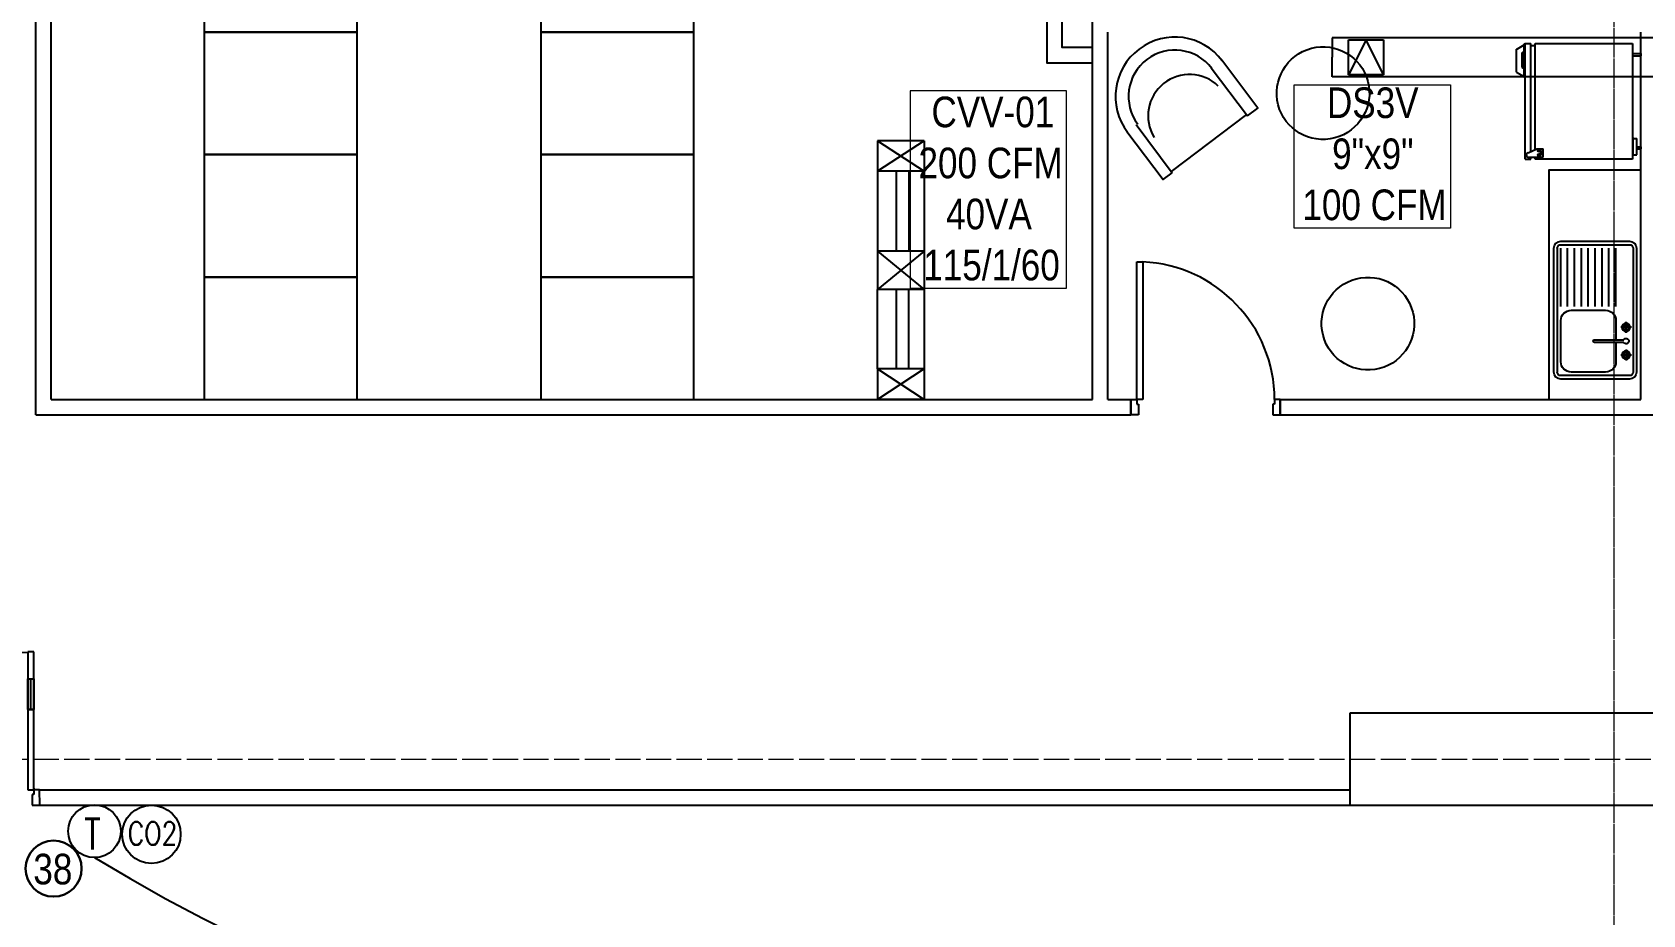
# Model space of a CAD drawing. Header units: inches. Extents: x -3 to 209, y -384 to 20.
# Drawn here: x 141.36 to 151.88, y -98.51 to -92.74 of the extents above; entities that cross this region are included whole.
import ezdxf

# ---------------------------------------------------------------- set-up
doc = ezdxf.new("R2010")
doc.units = ezdxf.units.IN
doc.header["$MEASUREMENT"] = 0
for name, pattern in [('Grid Line', [0.022225, 0.0127, -0.003175, 0.003175, -0.003175]), ('Grid Line 1_2_', [0.022225, 0.0127, -0.003175, 0.003175, -0.003175]), ('Hidden', [7.1438, 4.7625, -2.3813]), ('HIDDEN2', [0.1875, 0.125, -0.0625])]:
    doc.linetypes.add(name, pattern=pattern)
for name, color, linetype in [('BASE PLAN$0$9 July 2012 10F STREAM ECOM$0$FLOOR LAYOUT 14 Oct (x-ref)$0$20F-032408$0$XDOOR', 253, 'Continuous'), ('BASE PLAN$0$FLOOR LAYOUT 14 Oct (x-ref)$0$20F-032408$0$XDOOR', 253, 'Continuous'), ('BASE PLAN$0$ID-WALL', 253, 'Continuous'), ('BASE PLAN$0$NBS-HEAVY', 253, 'Continuous'), ('BASE PLAN$0$NDS-DOORS', 253, 'Continuous'), ('BASE PLAN$0$WALL', 253, 'Continuous'), ('HVAC TEXTO CVV', 2, 'Continuous'), ('HVAC-Accesorios', 1, 'Continuous'), ('HVAC-Equipos', 3, 'Continuous'), ('HVAC-Rejillas', 2, 'HIDDEN2'), ('HVAC-Suministro', 170, 'Continuous'), ('NFF-FURN', 253, 'Continuous'), ('NFF-LIGHT', 253, 'Continuous')]:
    doc.layers.add(name, color=color, linetype=linetype)
for name, color, linetype, lineweight in [('HVAC -Textos Equipos', 2, 'Continuous', 9), ('HVAC -Textos Suministro', 7, 'Continuous', 9), ('S-COLS', 6, 'Continuous', 13), ('S-GRID', 253, 'Continuous', 9), ('TUBO HVAC', 1, 'Continuous', 30)]:
    doc.layers.add(name, color=color, linetype=linetype, lineweight=lineweight)
doc.styles.add('Arial Narrow', font='ARIALN.TTF', dxfattribs={"height": 0.00295})
doc.styles.add('ROMANS', font='romans.shx', dxfattribs={"width": 0.8})

# ---------------------------------------------------------------- blocks, each defined once
blk = doc.blocks.new('DS3')
at = {"linetype": 'ByBlock', "lineweight": -2, "ltscale": 25}
for p, q in [((-0.0127, 0.0127), (0, -0.0127)), ((-0.0127, -0.0127), (-0.0127, 0.0127)), ((-0.0127, 0.0127), (0.0127, 0.0127)), ((0, -0.0127), (0.0127, 0.0127)), ((0.0127, 0.0127), (0.0127, -0.0127)), ((0.0127, -0.0127), (-0.0127, -0.0127))]:
    blk.add_line(p, q, dxfattribs=at)
blk = doc.blocks.new('Termostato 1')
at = {"linetype": 'ByBlock', "lineweight": -2}
blk.add_circle((725.333, -473.718), 0.172, dxfattribs=at)
at = {"linetype": 'ByBlock', "lineweight": -2, "insert": (725.414, -473.651, -2.384), "char_height": 0.2, "width": 2.87595, "attachment_point": 1, "rotation": 270, "style": 'ROMANS'}
blk.add_mtext('T', dxfattribs=at)
blk = doc.blocks.new('CO2')
at = {"linetype": 'ByBlock', "lineweight": -2}
blk.add_circle((-74869.314, 50750.37), 0.191, dxfattribs=at)
at = {"linetype": 'ByBlock', "lineweight": -2, "insert": (-74869.469, 50750.451, -2.384), "char_height": 0.15, "width": 2.87595, "attachment_point": 1, "rotation": 0, "style": 'ROMANS'}
blk.add_mtext('CO2', dxfattribs=at)
blk = doc.blocks.new('BASE PLAN$0$YP')
at = {"layer": 'BASE PLAN$0$FLOOR LAYOUT 14 Oct (x-ref)$0$20F-032408$0$XDOOR', "linetype": 'ByBlock', "lineweight": -2}
for p, q in [((-926, 0), (-976, 0)), ((-926, -70), (-926, 0)), ((-50, 0), (0, 0)), ((-50, -70), (-50, 0)), ((-976, -100), (-938, -100)), ((-938, -70), (-926, -70)), ((-938, -100), (-938, -70)), ((-78, -825), (-78, -100)), ((-78, -100), (-38, -100)), ((-38, -70), (-50, -70)), ((-38, -100), (-38, -70)), ((-38, -100), (-38, -825)), ((0, -100), (-38, -100)), ((-78, -1000), (-78, -825)), ((-38, -825), (-38, -1000)), ((-38, -1000), (-78, -1000))]:
    blk.add_line(p, q, dxfattribs=at)
blk.add_arc((-38, -100), 900, 180, 267.4527, dxfattribs=at)
at = {"layer": 'BASE PLAN$0$ID-WALL', "linetype": 'ByBlock', "lineweight": -2}
for p, q in [((-976, -100), (-976, 0)), ((0, -100), (0, 0))]:
    blk.add_line(p, q, dxfattribs=at)
blk.add_lwpolyline([(0, 0), (0, -100)], dxfattribs=at)
blk = doc.blocks.new('BASE PLAN$0$Z$W@#701B5C3E')
at = {"layer": 'BASE PLAN$0$9 July 2012 10F STREAM ECOM$0$FLOOR LAYOUT 14 Oct (x-ref)$0$20F-032408$0$XDOOR', "linetype": 'ByBlock', "lineweight": -2}
blk.add_line((1700, 110), (1700, 10), dxfattribs=at)
at = {"layer": 'BASE PLAN$0$FLOOR LAYOUT 14 Oct (x-ref)$0$20F-032408$0$XDOOR', "linetype": 'ByBlock', "lineweight": -2}
for p, q in [((-138, 108), (-139, 1008)), ((-139, 1008), (-99, 1008)), ((-99, 1008), (-98, 108)), ((1661, 1010), (1621, 1010)), ((1621, 1010), (1621, 835)), ((1661, 835), (1661, 1010)), ((-99, 833), (-139, 833)), ((-119, 633), (-119, 833)), ((1661, 835), (1621, 835)), ((1661, 835), (1621, 835)), ((1641, 635), (1641, 835)), ((1641, 635), (1641, 835)), ((-99, 633), (-139, 633)), ((1661, 635), (1621, 635)), ((1621, 635), (1622, 110)), ((1661, 635), (1621, 635)), ((1662, 110), (1661, 635)), ((-176, 108), (-138, 108)), ((-176, 8), (-176, 108)), ((-138, 118), (-138, 78)), ((-98, 108), (-138, 108)), ((1622, 110), (1662, 110)), ((1662, 120), (1662, 80)), ((1700, 110), (1662, 110)), ((-126, 8), (-176, 8)), ((-138, 78), (-126, 78)), ((-126, 78), (-126, 8)), ((1662, 80), (1650, 80)), ((1650, 80), (1650, 10)), ((1650, 10), (1700, 10))]:
    blk.add_line(p, q, dxfattribs=at)
for points in [[(-99, 633), (-99, 833), (-139, 833), (-139, 633)], [(1661, 635), (1661, 835), (1621, 835), (1621, 635)]]:
    blk.add_lwpolyline(points, close=True, dxfattribs=at)
for points in [[(1621, 835), (1661, 835)], [(1661, 635), (1621, 635)]]:
    blk.add_lwpolyline(points, dxfattribs=at)
for centre, start, end in [((-138, 108), 0.0513, 87.504), ((1662, 110), 92.5987, 180.0513)]:
    blk.add_arc(centre, 900, start, end, dxfattribs=at)
at = {"layer": 'BASE PLAN$0$WALL', "linetype": 'ByBlock', "lineweight": -2}
blk.add_line((-176, 8), (-176, 108), dxfattribs=at)
blk = doc.blocks.new('FLOOR LAYOUT 14 Oct (x-ref)$0$Transcom Bacolod_041409$0$REF1-flat-2')
at = {"layer": 'NFF-FURN', "linetype": 'ByBlock', "lineweight": -2}
for p, q in [((-759, 340), (-752, 343)), ((-759, 189), (-759, 340)), ((-752, 343), (-707, 368)), ((-721, 317), (-707, 325)), ((-721, 221), (-721, 317)), ((-707, 373), (-702, 377)), ((-707, 361), (-707, 373)), ((-707, 325), (-707, 361)), ((-707, 213), (-707, 325)), ((-702, -378), (-702, 378)), ((-702, 378), (-664, 378)), ((-664, -329), (-664, 378)), ((-664, 365), (-637, 365)), ((-637, -316), (-637, 378)), ((-637, 378), (0, 378)), ((0, 378), (0, -378)), ((-721, 221), (-707, 213)), ((-707, 205), (-707, 213)), ((0, 311), (54, 311)), ((0, 297), (54, 297)), ((54, 311), (54, 297)), ((-759, 189), (-707, 161)), ((-707, 168), (-707, 205)), ((-707, 161), (-707, 168)), ((-707, 157), (-707, 161)), ((-707, 157), (-702, 153)), ((-681, -338), (-626, -310)), ((-626, -310), (-583, -310)), ((-610, -314), (-617, -318)), ((-604, -318), (-610, -314)), ((-583, -365), (-583, -310)), ((0, -238), (5, -238)), ((5, -356), (5, -238)), ((5, -243), (27, -243)), ((27, -351), (27, -243)), ((27, -297), (54, -297)), ((27, -311), (54, -311)), ((54, -297), (54, -311)), ((-702, -378), (-664, -378)), ((-681, -365), (-583, -365)), ((-664, -378), (-664, -365)), ((-637, -378), (-637, -365)), ((0, -378), (-637, -378)), ((-617, -318), (-617, -326)), ((-617, -326), (-610, -330)), ((-610, -344), (-617, -348)), ((-617, -348), (-617, -356)), ((-617, -356), (-610, -360)), ((-610, -330), (-604, -326)), ((-604, -348), (-610, -344)), ((-610, -360), (-604, -356)), ((-604, -326), (-604, -318)), ((-604, -356), (-604, -348)), ((-594, -329), (-601, -333)), ((-601, -333), (-601, -341)), ((-601, -341), (-594, -345)), ((-587, -333), (-594, -329)), ((-594, -345), (-587, -341)), ((-587, -341), (-587, -333)), ((0, -356), (5, -356)), ((5, -351), (27, -351))]:
    blk.add_line(p, q, dxfattribs=at)
for centre, major_axis, start_param, end_param in [((-610, -322), (5.69, 5.69), 3.926991, 10.210176), ((-610, -322), (-4.77, 4.77), 2.356194490184738, 8.639379797364324), ((-681, -351), (9.55, 9.55), 0.785398, 3.926991), ((-610, -352), (5.69, 5.69), 3.926991, 10.210176), ((-610, -352), (-4.77, 4.77), 2.356194490184738, 8.639379797364324), ((-594, -337), (5.69, 5.69), 3.926991, 10.210176), ((-594, -337), (-4.77, 4.77), 2.356194490187005, 8.63937979736659)]:
    blk.add_ellipse(centre, major_axis=major_axis, ratio=1, start_param=start_param, end_param=end_param, dxfattribs=at)
blk = doc.blocks.new('TGWT')
at = {"layer": 'NFF-FURN', "linetype": 'ByBlock', "lineweight": -2}
for points in [[(-48114, -5512), (-48199, -5512), (-48199, -5905)], [(-48114, -5905), (-48114, -5512)], [(-48114, -5523), (-47498, -5523)], [(-47498, -5905), (-47498, -5512)], [(-47424, -5905), (-47424, -5512), (-47498, -5512)]]:
    blk.add_lwpolyline(points, dxfattribs=at)
for points in [[(-48079, -5783), (-48058, -5917), (-47940, -6015), (-47804, -6011), (-47668, -6007), (-47556, -5903), (-47542, -5768)], [(-48199, -5900), (-48199, -6114), (-48026, -6287), (-47811, -6287), (-47597, -6287), (-47424, -6114), (-47424, -5900)], [(-48114, -5900), (-48114, -6067), (-47979, -6202), (-47811, -6202), (-47644, -6202), (-47509, -6067), (-47509, -5900)]]:
    blk.add_open_spline(points, degree=3, knots=[0, 0, 0, 0, 1, 1, 1, 2, 2, 2, 2], dxfattribs=at)
blk = doc.blocks.new('Z$W@#563F5269')
at = {"layer": 'NFF-LIGHT', "linetype": 'ByBlock', "lineweight": -2}
for p, q in [((0.495, 0.45), (0.045, 0.45)), ((0.495, 0.427), (0.045, 0.427)), ((0.023, 0.405), (0.023, -0.405)), ((0.135, 0.023), (0.135, 0.405)), ((0.18, 0.023), (0.18, 0.405)), ((0.225, 0.023), (0.225, 0.405)), ((0.27, 0.023), (0.27, 0.405)), ((0.315, 0.023), (0.315, 0.405)), ((0.36, 0.023), (0.36, 0.405)), ((0.405, 0.023), (0.405, 0.405)), ((0.45, 0.023), (0.45, 0.405)), ((0.495, 0.023), (0.495, 0.405)), ((0.517, -0.405), (0.517, 0.405)), ((0.54, -0.405), (0.54, 0.405)), ((0.427, 0), (0.202, 0)), ((0.068, -0.149), (0.068, -0.076)), ((0.135, -0.068), (0.135, -0.193)), ((0.495, -0.337), (0.495, -0.068)), ((0.032, -0.112), (0.103, -0.112)), ((0.274, -0.193), (0.083, -0.193)), ((0.032, -0.293), (0.103, -0.293)), ((0.068, -0.256), (0.068, -0.329)), ((0.083, -0.212), (0.274, -0.212)), ((0.135, -0.212), (0.135, -0.337)), ((0.202, -0.405), (0.427, -0.405)), ((0.045, -0.427), (0.495, -0.427)), ((0.045, -0.45), (0.495, -0.45))]:
    blk.add_line(p, q, dxfattribs=at)
blk.add_lwpolyline([(0, 0.405), (0, -0.405)], dxfattribs=at)
for centre, radius in [((0.068, -0.112), 0.027), ((0.068, -0.112), 0.018), ((0.068, -0.293), 0.027), ((0.068, -0.293), 0.018)]:
    blk.add_circle(centre, radius, dxfattribs=at)
for centre, radius, start, end in [((0.045, 0.405), 0.045, 90, 180), ((0.045, 0.405), 0.0225, 90, 180), ((0.495, 0.405), 0.045, 0, 90), ((0.495, 0.405), 0.0225, 0, 90), ((0.202, -0.068), 0.0675, 90, 180), ((0.427, -0.068), 0.0675, 0, 90), ((0.068, -0.202), 0.018, 30, 330), ((0.274, -0.202), 0.009, 269.999, 90.001), ((0.045, -0.405), 0.045, 180, 270), ((0.045, -0.405), 0.0225, 180, 270), ((0.202, -0.337), 0.0675, 180, 270), ((0.427, -0.337), 0.0675, 270, 0), ((0.495, -0.405), 0.045, 270, 0), ((0.495, -0.405), 0.0225, 270, 0)]:
    blk.add_arc(centre, radius, start, end, dxfattribs=at)
blk = doc.blocks.new('AS')
at = {"layer": 'NFF-LIGHT', "linetype": 'ByBlock', "lineweight": -2}
for points in [[(-540181, 71651), (-540981, 71651), (-540981, 70651), (-540181, 70651)], [(-540181, 70651), (-540181, 71651)]]:
    blk.add_lwpolyline(points, dxfattribs=at)

msp = doc.modelspace()

# ---------------------------------------------------------------- linework, layer by layer
at = {"layer": 'BASE PLAN$0$NBS-HEAVY'}
for p, q in [((148.285, -95.142), (148.285, -89.742)), ((141.38, -94.992), (141.38, -90.477)), ((141.48, -94.992), (141.48, -90.449)), ((148.385, -95.142), (148.385, -92.742)), ((151.866, -95.142), (151.866, -92.742)), ((141.38, -95.242), (141.38, -94.992)), ((141.48, -95.142), (141.48, -94.992)), ((141.48, -95.142), (145.688, -95.142)), ((145.688, -95.142), (148.135, -95.142)), ((148.135, -95.142), (148.285, -95.142)), ((148.385, -95.142), (148.535, -95.142)), ((148.535, -95.242), (148.535, -95.142)), ((149.511, -95.142), (151.866, -95.142)), ((149.511, -95.242), (149.511, -95.142)), ((141.38, -95.242), (148.135, -95.242)), ((148.135, -95.242), (148.535, -95.242)), ((149.511, -95.242), (151.966, -95.242)), ((141.406, -97.691), (149.966, -97.691)), ((141.406, -97.791), (149.966, -97.791))]:
    msp.add_line(p, q, dxfattribs=at)
for points in [[(147.985, -89.742), (147.985, -92.943), (148.285, -92.943)], [(148.283, -92.842), (148.085, -92.842), (148.085, -89.742)]]:
    msp.add_lwpolyline(points, dxfattribs=at)
at = {"layer": 'HVAC -Textos Equipos'}
msp.add_lwpolyline([(147.092, -94.415), (148.115, -94.415), (148.115, -93.125), (147.092, -93.125)], close=True, dxfattribs=at)
at = {"layer": 'HVAC -Textos Suministro'}
msp.add_lwpolyline([(150.623, -94.023), (149.602, -94.023), (149.602, -93.085), (150.623, -93.085)], close=True, dxfattribs=at)
at = {"layer": 'HVAC-Accesorios', "color": 1, "linetype": 'Hidden'}
msp.add_arc((147.293, -89.128), 10.567, 238.4531, 261.8033, dxfattribs=at)
at = {"layer": 'HVAC-Suministro'}
for p, q in [((156.798, -92.779), (149.85, -92.779)), ((149.85, -92.779), (149.85, -92.906)), ((149.85, -93.033), (149.85, -92.906)), ((156.798, -93.033), (149.85, -93.033))]:
    msp.add_line(p, q, dxfattribs=at)
at = {"layer": 'NFF-FURN'}
for points in [[(146.88, -93.451), (147.185, -93.651)], [(147.185, -93.451), (146.88, -93.651)], [(146.88, -93.451), (146.88, -93.651)], [(147.185, -93.451), (146.88, -93.451)], [(147.185, -93.451), (147.185, -93.651)], [(151.866, -93.643), (151.265, -93.643), (151.265, -95.142)], [(146.88, -93.651), (146.88, -94.422)], [(147.185, -93.651), (146.88, -93.651)], [(147.001, -93.651), (147.001, -94.172)], [(147.083, -93.651), (147.083, -94.172)], [(147.185, -93.651), (147.185, -94.422)], [(146.88, -94.172), (147.185, -94.422)], [(147.185, -94.172), (146.88, -94.422)], [(147.185, -94.172), (146.88, -94.172)], [(147.184, -94.942), (146.879, -94.942), (146.879, -94.422)], [(147.185, -94.422), (146.879, -94.422)], [(147.001, -94.422), (147.001, -94.942)], [(147.082, -94.422), (147.082, -94.942)], [(147.184, -94.422), (147.184, -94.942)], [(147.184, -94.942), (146.879, -95.142)], [(146.879, -94.942), (147.184, -95.142)], [(146.879, -94.942), (146.879, -95.142)], [(147.184, -94.942), (146.879, -94.942)], [(147.184, -94.942), (147.184, -95.142)], [(147.184, -95.142), (146.879, -95.142)]]:
    msp.add_lwpolyline(points, dxfattribs=at)
for points in [[(150.083, -93.064), (150.041, -92.902), (149.875, -92.805), (149.714, -92.847), (149.552, -92.89), (149.455, -93.055), (149.497, -93.217), (149.539, -93.378), (149.704, -93.475), (149.866, -93.433), (150.028, -93.391), (150.125, -93.226), (150.083, -93.064)], [(150.376, -94.57), (150.334, -94.408), (150.169, -94.311), (150.007, -94.353), (149.845, -94.395), (149.748, -94.56), (149.79, -94.722), (149.832, -94.884), (149.997, -94.981), (150.159, -94.939), (150.321, -94.897), (150.418, -94.731), (150.376, -94.57)]]:
    msp.add_open_spline(points, degree=3, knots=[0, 0, 0, 0, 1, 1, 1, 2, 2, 2, 3, 3, 3, 4, 4, 4, 4], dxfattribs=at)
at = {"layer": 'S-COLS', "lineweight": 25}
for p, q in [((151.966, -97.191), (149.966, -97.191)), ((149.966, -97.191), (149.966, -97.791)), ((149.966, -97.791), (151.966, -97.791))]:
    msp.add_line(p, q, dxfattribs=at)
at = {"layer": 'S-GRID', "linetype": 'Grid Line 1_2_'}
for p, q in [((151.69, -65.513), (151.69, -119.259)), ((151.69, -65.513), (151.69, -119.259)), ((118.631, -97.491), (201.813, -97.491)), ((118.631, -97.491), (201.813, -97.491))]:
    msp.add_line(p, q, dxfattribs=at)
at = {"layer": 'S-GRID', "linetype": 'Grid Line'}
for p, q in [((151.69, -70.408), (151.69, -112.801)), ((117.624, -97.491), (200.283, -97.491)), ((123.567, -97.491), (190.878, -97.491))]:
    msp.add_line(p, q, dxfattribs=at)
at = {"layer": 'TUBO HVAC'}
msp.add_circle((141.497, -98.206), 0.183, dxfattribs=at)

# ---------------------------------------------------------------- block references
at = {"layer": 'BASE PLAN$0$NDS-DOORS', "yscale": 0.0009999999999852297, "zscale": 0.0009999999999852297}
for name, p, xscale, rotation in [('BASE PLAN$0$YP', (148.535, -95.242), 0.0009999999999852297, 180), ('BASE PLAN$0$Z$W@#701B5C3E', (141.23, -97.799), -0.0009999999999852297, 0.05134001623166462)]:
    msp.add_blockref(name, p, dxfattribs=dict(at, xscale=xscale, rotation=rotation))
at = {"layer": 'HVAC-Equipos', "rotation": 90.00000000172517}
msp.add_blockref('Termostato 1', (-331.954, -823.295), dxfattribs=at)
at = {"layer": 'HVAC-Equipos'}
msp.add_blockref('CO2', (75011.45, -50848.352), dxfattribs=at)
at = {"layer": 'HVAC-Rejillas', "xscale": 9, "yscale": 9, "zscale": 9, "rotation": 180}
msp.add_blockref('DS3', (150.071, -92.906), dxfattribs=at)
at = {"layer": 'NFF-FURN', "xscale": 0.0009999999999852289, "yscale": 0.0009999999999852289, "zscale": 0.0009999999999852289, "rotation": 217.0114235977506}
msp.add_blockref('TGWT', (114.195, -126.654), dxfattribs=at)
at = {"layer": 'NFF-FURN', "extrusion": (0, 0, -1), "xscale": -0.0009999999999852297, "yscale": 0.0009999999999852297, "zscale": -0.0009999999999852297}
msp.add_blockref('FLOOR LAYOUT 14 Oct (x-ref)$0$Transcom Bacolod_041409$0$REF1-flat-2', (-151.812, -93.193), dxfattribs=at)
at = {"layer": 'NFF-LIGHT', "linetype": 'ByBlock', "xscale": 0.0009999999999852297, "yscale": 0.0009999999999852297, "zscale": 0.0009999999999852297, "rotation": 270}
for p in [(71.829, -632.923), (74.029, -632.923), (71.829, -633.723), (74.029, -633.723), (71.829, -634.523), (74.029, -634.523), (71.829, -635.323), (74.029, -635.323)]:
    msp.add_blockref('AS', p, dxfattribs=at)
at = {"layer": 'NFF-LIGHT', "linetype": 'ByBlock', "xscale": -1}
msp.add_blockref('Z$W@#563F5269', (151.838, -94.558), dxfattribs=at)

# ---------------------------------------------------------------- texts
at = {"layer": 'HVAC -Textos Equipos', "insert": (146.789, -93.163), "char_height": 0.2, "width": 1.6348, "attachment_point": 1, "style": 'Arial Narrow'}
msp.add_mtext('\\pi0.44305;CVV-01\\P\\pi0.35812;200 CFM\\P\\pi0.53821;40VA\\P\\pi0.38937;115/1/60', dxfattribs=at)
at = {"layer": 'HVAC -Textos Suministro', "insert": (149.288, -93.103), "char_height": 0.2, "width": 1.6348, "attachment_point": 1, "style": 'Arial Narrow'}
msp.add_mtext('\\pi0.52763;DS3V\\P\\pi0.56133;9"x9"\\P\\pi0.3672;100 CFM', dxfattribs=at)
at = {"layer": 'HVAC TEXTO CVV', "color": 1, "insert": (140.665, -98.109), "char_height": 0.2, "width": 1.6348, "attachment_point": 1, "style": 'Arial Narrow'}
msp.add_mtext('\\pi0.69973;38', dxfattribs=at)

doc.saveas('drawing.dxf')
